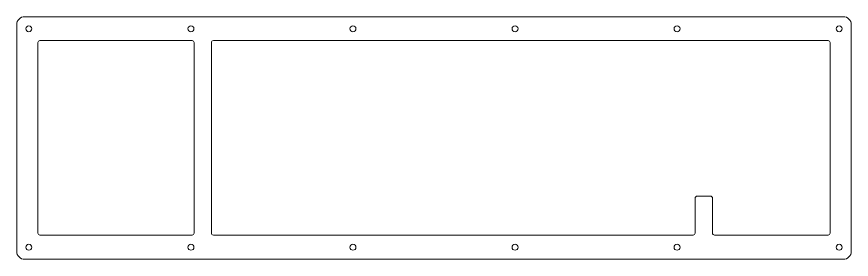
# Model space of a CAD drawing. Header units: inches. Extents: x -33 to 93, y -21 to 51.
# Drawn here: x -33.3 to 7.95, y 38.75 to 50.75 of the extents above; entities that cross this region are included whole.
import ezdxf

# ---------------------------------------------------------------- set-up
doc = ezdxf.new("R2010")
doc.units = ezdxf.units.IN
doc.header["$MEASUREMENT"] = 0
doc.layers.add('Layer 1', color=7, linetype='Continuous')

# ---------------------------------------------------------------- blocks, each defined once
blk = doc.blocks.new('block 4')
at = {"layer": 'Layer 1', "lineweight": 0}
blk.add_open_spline([(-32.548, 50.151), (-32.548, 50.234), (-32.615, 50.301), (-32.698, 50.301), (-32.781, 50.301), (-32.848, 50.234), (-32.848, 50.151), (-32.848, 50.068), (-32.781, 50.001), (-32.698, 50.001), (-32.615, 50.001), (-32.548, 50.068), (-32.548, 50.151)], degree=3, knots=[0, 0, 0, 0, 1, 1, 1, 2, 2, 2, 3, 3, 3, 4, 4, 4, 4], dxfattribs=at)
blk = doc.blocks.new('block 3')
at = {"layer": 'Layer 1'}
blk.add_blockref('block 4', (0, 0), dxfattribs=at)
blk = doc.blocks.new('block 6')
at = {"layer": 'Layer 1', "lineweight": 0}
blk.add_open_spline([(-24.538, 50.151), (-24.538, 50.234), (-24.605, 50.301), (-24.688, 50.301), (-24.771, 50.301), (-24.838, 50.234), (-24.838, 50.151), (-24.838, 50.068), (-24.771, 50.001), (-24.688, 50.001), (-24.605, 50.001), (-24.538, 50.068), (-24.538, 50.151)], degree=3, knots=[0, 0, 0, 0, 1, 1, 1, 2, 2, 2, 3, 3, 3, 4, 4, 4, 4], dxfattribs=at)
blk = doc.blocks.new('block 5')
at = {"layer": 'Layer 1'}
blk.add_blockref('block 6', (0, 0), dxfattribs=at)
blk = doc.blocks.new('block 8')
at = {"layer": 'Layer 1', "lineweight": 0}
blk.add_open_spline([(-16.529, 50.151), (-16.529, 50.234), (-16.596, 50.301), (-16.679, 50.301), (-16.762, 50.301), (-16.829, 50.234), (-16.829, 50.151), (-16.829, 50.068), (-16.762, 50.001), (-16.679, 50.001), (-16.596, 50.001), (-16.529, 50.068), (-16.529, 50.151)], degree=3, knots=[0, 0, 0, 0, 1, 1, 1, 2, 2, 2, 3, 3, 3, 4, 4, 4, 4], dxfattribs=at)
blk = doc.blocks.new('block 7')
at = {"layer": 'Layer 1'}
blk.add_blockref('block 8', (0, 0), dxfattribs=at)
blk = doc.blocks.new('block 10')
at = {"layer": 'Layer 1', "lineweight": 0}
blk.add_open_spline([(-8.519, 50.151), (-8.519, 50.234), (-8.586, 50.301), (-8.669, 50.301), (-8.752, 50.301), (-8.819, 50.234), (-8.819, 50.151), (-8.819, 50.068), (-8.752, 50.001), (-8.669, 50.001), (-8.586, 50.001), (-8.519, 50.068), (-8.519, 50.151)], degree=3, knots=[0, 0, 0, 0, 1, 1, 1, 2, 2, 2, 3, 3, 3, 4, 4, 4, 4], dxfattribs=at)
blk = doc.blocks.new('block 9')
at = {"layer": 'Layer 1'}
blk.add_blockref('block 10', (0, 0), dxfattribs=at)
blk = doc.blocks.new('block 12')
at = {"layer": 'Layer 1', "lineweight": 0}
blk.add_open_spline([(-0.51, 50.151), (-0.51, 50.234), (-0.577, 50.301), (-0.66, 50.301), (-0.743, 50.301), (-0.81, 50.234), (-0.81, 50.151), (-0.81, 50.068), (-0.743, 50.001), (-0.66, 50.001), (-0.577, 50.001), (-0.51, 50.068), (-0.51, 50.151)], degree=3, knots=[0, 0, 0, 0, 1, 1, 1, 2, 2, 2, 3, 3, 3, 4, 4, 4, 4], dxfattribs=at)
blk = doc.blocks.new('block 11')
at = {"layer": 'Layer 1'}
blk.add_blockref('block 12', (0, 0), dxfattribs=at)
blk = doc.blocks.new('block 14')
at = {"layer": 'Layer 1', "lineweight": 0}
blk.add_open_spline([(7.5, 50.151), (7.5, 50.234), (7.433, 50.301), (7.35, 50.301), (7.267, 50.301), (7.2, 50.234), (7.2, 50.151), (7.2, 50.068), (7.267, 50.001), (7.35, 50.001), (7.433, 50.001), (7.5, 50.068), (7.5, 50.151)], degree=3, knots=[0, 0, 0, 0, 1, 1, 1, 2, 2, 2, 3, 3, 3, 4, 4, 4, 4], dxfattribs=at)
blk = doc.blocks.new('block 13')
at = {"layer": 'Layer 1'}
blk.add_blockref('block 14', (0, 0), dxfattribs=at)
blk = doc.blocks.new('block 16')
at = {"layer": 'Layer 1', "lineweight": 0}
blk.add_open_spline([(7.5, 39.351), (7.5, 39.434), (7.433, 39.501), (7.35, 39.501), (7.267, 39.501), (7.2, 39.434), (7.2, 39.351), (7.2, 39.268), (7.267, 39.201), (7.35, 39.201), (7.433, 39.201), (7.5, 39.268), (7.5, 39.351)], degree=3, knots=[0, 0, 0, 0, 1, 1, 1, 2, 2, 2, 3, 3, 3, 4, 4, 4, 4], dxfattribs=at)
blk = doc.blocks.new('block 15')
at = {"layer": 'Layer 1'}
blk.add_blockref('block 16', (0, 0), dxfattribs=at)
blk = doc.blocks.new('block 18')
at = {"layer": 'Layer 1', "lineweight": 0}
blk.add_open_spline([(-0.51, 39.351), (-0.51, 39.434), (-0.577, 39.501), (-0.66, 39.501), (-0.743, 39.501), (-0.81, 39.434), (-0.81, 39.351), (-0.81, 39.268), (-0.743, 39.201), (-0.66, 39.201), (-0.577, 39.201), (-0.51, 39.268), (-0.51, 39.351)], degree=3, knots=[0, 0, 0, 0, 1, 1, 1, 2, 2, 2, 3, 3, 3, 4, 4, 4, 4], dxfattribs=at)
blk = doc.blocks.new('block 17')
at = {"layer": 'Layer 1'}
blk.add_blockref('block 18', (0, 0), dxfattribs=at)
blk = doc.blocks.new('block 20')
at = {"layer": 'Layer 1', "lineweight": 0}
blk.add_open_spline([(-8.519, 39.351), (-8.519, 39.434), (-8.586, 39.501), (-8.669, 39.501), (-8.752, 39.501), (-8.819, 39.434), (-8.819, 39.351), (-8.819, 39.268), (-8.752, 39.201), (-8.669, 39.201), (-8.586, 39.201), (-8.519, 39.268), (-8.519, 39.351)], degree=3, knots=[0, 0, 0, 0, 1, 1, 1, 2, 2, 2, 3, 3, 3, 4, 4, 4, 4], dxfattribs=at)
blk = doc.blocks.new('block 19')
at = {"layer": 'Layer 1'}
blk.add_blockref('block 20', (0, 0), dxfattribs=at)
blk = doc.blocks.new('block 22')
at = {"layer": 'Layer 1', "lineweight": 0}
blk.add_open_spline([(-16.529, 39.351), (-16.529, 39.434), (-16.596, 39.501), (-16.679, 39.501), (-16.762, 39.501), (-16.829, 39.434), (-16.829, 39.351), (-16.829, 39.268), (-16.762, 39.201), (-16.679, 39.201), (-16.596, 39.201), (-16.529, 39.268), (-16.529, 39.351)], degree=3, knots=[0, 0, 0, 0, 1, 1, 1, 2, 2, 2, 3, 3, 3, 4, 4, 4, 4], dxfattribs=at)
blk = doc.blocks.new('block 21')
at = {"layer": 'Layer 1'}
blk.add_blockref('block 22', (0, 0), dxfattribs=at)
blk = doc.blocks.new('block 24')
at = {"layer": 'Layer 1', "lineweight": 0}
blk.add_open_spline([(-24.538, 39.351), (-24.538, 39.434), (-24.605, 39.501), (-24.688, 39.501), (-24.771, 39.501), (-24.838, 39.434), (-24.838, 39.351), (-24.838, 39.268), (-24.771, 39.201), (-24.688, 39.201), (-24.605, 39.201), (-24.538, 39.268), (-24.538, 39.351)], degree=3, knots=[0, 0, 0, 0, 1, 1, 1, 2, 2, 2, 3, 3, 3, 4, 4, 4, 4], dxfattribs=at)
blk = doc.blocks.new('block 23')
at = {"layer": 'Layer 1'}
blk.add_blockref('block 24', (0, 0), dxfattribs=at)
blk = doc.blocks.new('block 26')
at = {"layer": 'Layer 1', "lineweight": 0}
blk.add_open_spline([(-32.548, 39.351), (-32.548, 39.434), (-32.615, 39.501), (-32.698, 39.501), (-32.781, 39.501), (-32.848, 39.434), (-32.848, 39.351), (-32.848, 39.268), (-32.781, 39.201), (-32.698, 39.201), (-32.615, 39.201), (-32.548, 39.268), (-32.548, 39.351)], degree=3, knots=[0, 0, 0, 0, 1, 1, 1, 2, 2, 2, 3, 3, 3, 4, 4, 4, 4], dxfattribs=at)
blk = doc.blocks.new('block 25')
at = {"layer": 'Layer 1'}
blk.add_blockref('block 26', (0, 0), dxfattribs=at)
blk = doc.blocks.new('block 28')
at = {"layer": 'Layer 1', "lineweight": 0}
blk.add_open_spline([(-33.298, 39.151), (-33.298, 39.151), (-33.298, 50.351), (-33.298, 50.351), (-33.298, 50.572), (-33.119, 50.751), (-32.898, 50.751), (-32.898, 50.751), (7.55, 50.751), (7.55, 50.751), (7.771, 50.751), (7.95, 50.572), (7.95, 50.351), (7.95, 50.351), (7.95, 39.151), (7.95, 39.151), (7.95, 38.93), (7.771, 38.751), (7.55, 38.751), (7.55, 38.751), (-32.898, 38.751), (-32.898, 38.751), (-33.119, 38.751), (-33.298, 38.93), (-33.298, 39.151)], degree=3, knots=[0, 0, 0, 0, 1, 1, 1, 2, 2, 2, 3, 3, 3, 4, 4, 4, 5, 5, 5, 6, 6, 6, 7, 7, 7, 8, 8, 8, 8], dxfattribs=at)
blk = doc.blocks.new('block 27')
at = {"layer": 'Layer 1'}
blk.add_blockref('block 28', (0, 0), dxfattribs=at)
blk = doc.blocks.new('block 30')
at = {"layer": 'Layer 1', "lineweight": 0}
blk.add_open_spline([(-32.248, 49.471), (-32.248, 49.526), (-32.203, 49.571), (-32.148, 49.571), (-32.148, 49.571), (-24.633, 49.571), (-24.633, 49.571), (-24.578, 49.571), (-24.533, 49.526), (-24.533, 49.471), (-24.533, 49.471), (-24.533, 40.051), (-24.533, 40.051), (-24.533, 39.996), (-24.578, 39.951), (-24.633, 39.951), (-24.633, 39.951), (-32.148, 39.951), (-32.148, 39.951), (-32.203, 39.951), (-32.248, 39.996), (-32.248, 40.051), (-32.248, 40.051), (-32.248, 49.471), (-32.248, 49.471)], degree=3, knots=[0, 0, 0, 0, 1, 1, 1, 2, 2, 2, 3, 3, 3, 4, 4, 4, 5, 5, 5, 6, 6, 6, 7, 7, 7, 8, 8, 8, 8], dxfattribs=at)
blk = doc.blocks.new('block 29')
at = {"layer": 'Layer 1'}
blk.add_blockref('block 30', (0, 0), dxfattribs=at)
blk = doc.blocks.new('block 32')
at = {"layer": 'Layer 1', "lineweight": 0}
blk.add_open_spline([(-23.575, 49.569), (-23.63, 49.569), (-23.675, 49.524), (-23.675, 49.469), (-23.675, 49.469), (-23.675, 40.051), (-23.675, 40.051), (-23.675, 39.996), (-23.631, 39.951), (-23.575, 39.951), (-23.575, 39.951), (0.132, 39.951), (0.132, 39.951), (0.187, 39.951), (0.232, 39.996), (0.232, 40.051), (0.232, 40.051), (0.232, 41.776), (0.232, 41.776), (0.232, 41.831), (0.277, 41.876), (0.332, 41.876), (0.332, 41.876), (0.99, 41.876), (0.99, 41.876), (1.045, 41.876), (1.09, 41.831), (1.09, 41.776), (1.09, 41.776), (1.09, 40.051), (1.09, 40.051), (1.09, 39.996), (1.134, 39.951), (1.19, 39.951), (1.19, 39.951), (6.8, 39.951), (6.8, 39.951), (6.855, 39.951), (6.9, 39.996), (6.9, 40.051), (6.9, 40.051), (6.9, 49.469), (6.9, 49.469), (6.9, 49.524), (6.855, 49.569), (6.8, 49.569), (6.8, 49.569), (-23.575, 49.569), (-23.575, 49.569)], degree=3, knots=[0, 0, 0, 0, 1, 1, 1, 2, 2, 2, 3, 3, 3, 4, 4, 4, 5, 5, 5, 6, 6, 6, 7, 7, 7, 8, 8, 8, 9, 9, 9, 10, 10, 10, 11, 11, 11, 12, 12, 12, 13, 13, 13, 14, 14, 14, 15, 15, 15, 16, 16, 16, 16], dxfattribs=at)
blk = doc.blocks.new('block 31')
at = {"layer": 'Layer 1'}
blk.add_blockref('block 32', (0, 0), dxfattribs=at)
blk = doc.blocks.new('block 2')
at = {"layer": 'Layer 1'}
for name in ['block 27', 'block 3', 'block 5', 'block 7', 'block 9', 'block 11', 'block 13', 'block 29', 'block 31', 'block 25', 'block 23', 'block 21', 'block 19', 'block 17', 'block 15']:
    blk.add_blockref(name, (0, 0), dxfattribs=at)

msp = doc.modelspace()

# ---------------------------------------------------------------- block references
at = {"layer": 'Layer 1'}
msp.add_blockref('block 2', (0, 0), dxfattribs=at)

doc.saveas('drawing.dxf')
